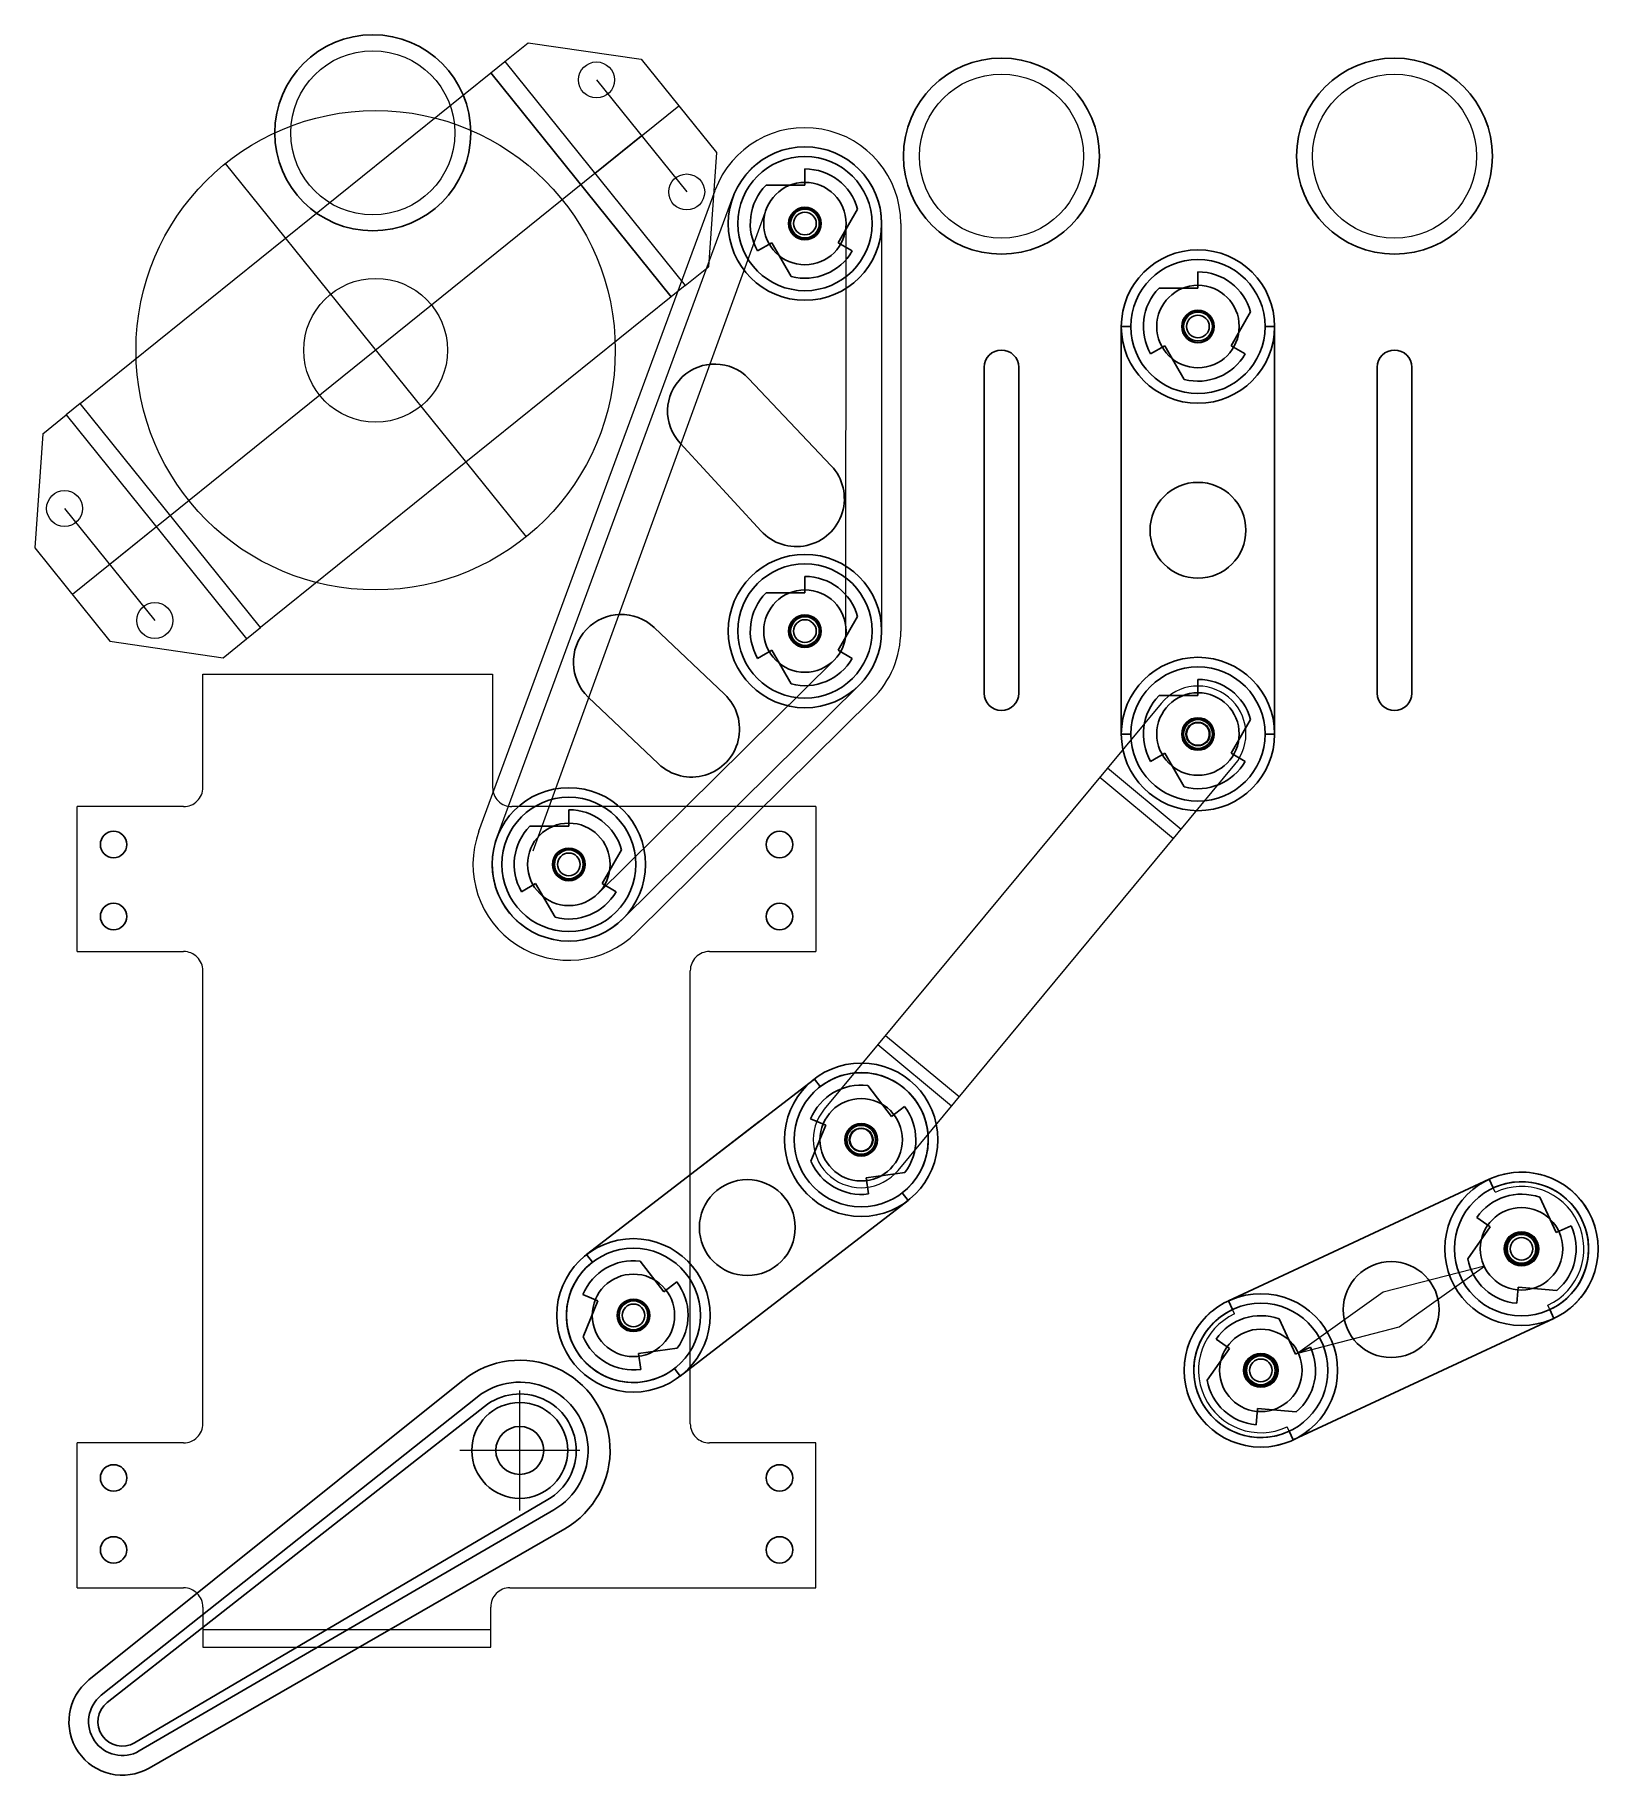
# Model space of a CAD drawing. Extents: x 10.16 to 18.31, y 5.47 to 14.55.
import ezdxf

# ---------------------------------------------------------------- set-up
doc = ezdxf.new("R2010")
doc.units = 0
doc.header["$LTSCALE"] = 5
doc.header["$MEASUREMENT"] = 0
doc.layers.get('0').update_dxf_attribs({"color": 42})
for name, color, linetype in [('3_250BIT_500TAB', 5, 'Continuous'), ('6_125BIT_500DEP', 5, 'Continuous'), ('X_DROPS', 4, 'Continuous'), ('X_ROLLOVER', 4, 'Continuous'), ('X_SMPOSTS', 4, 'Continuous'), ('Z0_CUT250', 4, 'Continuous'), ('Z0_CUT500', 4, 'Continuous'), ('Z_TATTOOMYSTIQUE', 37, 'Continuous')]:
    doc.layers.add(name, color=color, linetype=linetype)
doc.layers.add('UNASSIGNED', color=7, linetype='Continuous', lineweight=0)

msp = doc.modelspace()

# ---------------------------------------------------------------- linework, layer by layer
at = {"color": 47, "linetype": 'Continuous', "lineweight": 5}
for p, q in [((12.5682, 10.3595), (13.7997, 13.7013)), ((13.9733, 13.6373), (12.7558, 10.2903)), ((14.3877, 11.4063), (14.39, 13.5629)), ((14.575, 13.5629), (14.575, 11.4379)), ((13.0946, 10.0682), (14.3262, 11.285)), ((13.2246, 9.9366), (14.4562, 11.1534))]:
    msp.add_line(p, q, dxfattribs=at)
at = {"color": 47, "linetype": 'Continuous', "lineweight": 25}
for centre, radius in [((14.175, 13.5629), 0.4), ((14.175, 13.5629), 0.215), ((16.225, 13.026), 0.4), ((16.225, 13.026), 0.215), ((14.175, 11.4379), 0.4), ((14.175, 11.4379), 0.215), ((16.225, 10.901), 0.4), ((16.225, 10.901), 0.215), ((12.9435, 10.2212), 0.4), ((12.9435, 10.2212), 0.215), ((14.4684, 8.7851), 0.4), ((14.4684, 8.7851), 0.215), ((17.9125, 8.2163), 0.4), ((17.9125, 8.2163), 0.215), ((13.2805, 7.8693), 0.4), ((13.2805, 7.8693), 0.215), ((16.5531, 7.5824), 0.4), ((16.5531, 7.5824), 0.215)]:
    msp.add_circle(centre, radius, dxfattribs=at)
at = {"layer": '3_250BIT_500TAB', "color": 5, "linetype": 'Continuous', "lineweight": 25}
for p, q in [((14.3122, 12.3002), (13.8813, 12.7557)), ((13.5238, 12.4175), (13.9469, 11.9589)), ((13.3892, 11.4559), (13.7559, 11.108)), ((13.4118, 10.7453), (13.0451, 11.0932))]:
    msp.add_line(p, q, dxfattribs=at)
for centre in [(16.225, 11.9635), (13.8744, 8.3272), (17.2328, 7.8994), (12.6876, 7.1647)]:
    msp.add_circle(centre, 0.25, dxfattribs=at)
for centre, radius, start, end in [((13.7046, 12.5844), 0.2461, 44.13295, -137.30364), ((14.1306, 12.1284), 0.25, -138.02193, 43.41465), ((13.2171, 11.2746), 0.25, 46.50579, -133.49421), ((13.5838, 10.9266), 0.25, -133.49421, 46.50579)]:
    msp.add_arc(centre, radius, start, end, dxfattribs=at)
at = {"layer": '6_125BIT_500DEP', "color": 5, "linetype": 'Continuous', "lineweight": 25}
for p, q in [((15.11, 12.8135), (15.11, 11.1135)), ((15.29, 12.8135), (15.29, 11.1135)), ((17.16, 12.8135), (17.16, 11.1135)), ((17.34, 12.8135), (17.34, 11.1135))]:
    msp.add_line(p, q, dxfattribs=at)
for centre in [(14.175, 13.5629), (16.225, 13.026), (14.175, 11.4379), (16.225, 10.901), (12.9435, 10.2212), (14.4684, 8.7851), (17.9125, 8.2163), (13.2805, 7.8693), (16.5531, 7.5824)]:
    msp.add_circle(centre, 0.0825, dxfattribs=at)
for centre, start, end in [((15.2, 12.8135), 0, 180), ((17.25, 12.8135), 0, 180), ((15.2, 11.1135), 180, 0), ((17.25, 11.1135), 180, 0)]:
    msp.add_arc(centre, 0.09, start, end, dxfattribs=at)
at = {"layer": 'UNASSIGNED', "color": 4, "linetype": 'Continuous', "lineweight": 25}
for p, q in [((14.175, 13.8479), (14.175, 13.7629)), ((14.175, 13.7629), (13.972, 13.7629)), ((14.3483, 13.4629), (14.4498, 13.6388)), ((13.9282, 13.4204), (14.0018, 13.4629)), ((14.0018, 13.4629), (14.1034, 13.2871)), ((14.4219, 13.4204), (14.3483, 13.4629)), ((16.225, 13.311), (16.225, 13.226)), ((16.225, 13.226), (16.022, 13.226)), ((16.3983, 12.926), (16.4998, 13.1018)), ((15.9782, 12.8835), (16.0518, 12.926)), ((16.0518, 12.926), (16.1534, 12.7501)), ((16.4719, 12.8835), (16.3983, 12.926)), ((14.175, 11.7229), (14.175, 11.6379)), ((14.175, 11.6379), (13.972, 11.6379)), ((14.3483, 11.3379), (14.4498, 11.5138)), ((13.9282, 11.2954), (14.0018, 11.3379)), ((14.0018, 11.3379), (14.1034, 11.1621)), ((14.4219, 11.2954), (14.3483, 11.3379)), ((16.225, 11.186), (16.225, 11.101)), ((16.225, 11.101), (16.022, 11.101)), ((16.3983, 10.801), (16.4998, 10.9768)), ((15.9782, 10.7585), (16.0518, 10.801)), ((16.0518, 10.801), (16.1534, 10.6251)), ((16.4719, 10.7585), (16.3983, 10.801)), ((12.9435, 10.5062), (12.9435, 10.4212)), ((12.9435, 10.4212), (12.7404, 10.4212)), ((13.1167, 10.1212), (13.2182, 10.297)), ((12.6967, 10.0787), (12.7703, 10.1212)), ((12.7703, 10.1212), (12.8718, 9.9453)), ((13.1903, 10.0787), (13.1167, 10.1212)), ((14.6268, 8.9072), (14.5028, 9.068)), ((14.6941, 8.9591), (14.6268, 8.9072)), ((14.2048, 8.8936), (14.2835, 8.8612)), ((14.2835, 8.8612), (14.2062, 8.6735)), ((14.495, 8.5869), (14.6962, 8.6139)), ((14.5063, 8.5027), (14.495, 8.5869)), ((18.0938, 8.3009), (18.008, 8.4849)), ((17.6791, 8.3798), (17.7487, 8.331)), ((17.7487, 8.331), (17.6323, 8.1647)), ((18.1708, 8.3368), (18.0938, 8.3009)), ((13.4389, 7.9914), (13.3149, 8.1522)), ((13.5062, 8.0433), (13.4389, 7.9914)), ((17.8877, 7.9324), (17.8951, 8.0171)), ((17.8951, 8.0171), (18.0974, 7.9994)), ((13.0169, 7.9777), (13.0955, 7.9454)), ((13.0955, 7.9454), (13.0183, 7.7576)), ((16.7343, 7.6669), (16.6485, 7.8509)), ((16.3196, 7.7459), (16.3893, 7.6971)), ((13.307, 7.671), (13.5083, 7.698)), ((13.3183, 7.5868), (13.307, 7.671)), ((16.3893, 7.6971), (16.2728, 7.5308)), ((16.8114, 7.7028), (16.7343, 7.6669)), ((16.5282, 7.2985), (16.5357, 7.3832)), ((16.5357, 7.3832), (16.7379, 7.3655))]:
    msp.add_line(p, q, dxfattribs=at)
for centre, radius in [((14.175, 13.5629), 0.085), ((14.175, 13.5629), 0.059), ((16.225, 13.026), 0.085), ((16.225, 13.026), 0.059), ((14.175, 11.4379), 0.085), ((14.175, 11.4379), 0.059), ((16.225, 10.901), 0.085), ((16.225, 10.901), 0.059), ((12.9435, 10.2212), 0.085), ((12.9435, 10.2212), 0.059), ((14.4684, 8.7851), 0.085), ((14.4684, 8.7851), 0.059), ((17.9125, 8.2163), 0.085), ((17.9125, 8.2163), 0.059), ((13.2805, 7.8693), 0.085), ((13.2805, 7.8693), 0.059), ((16.5531, 7.5824), 0.085), ((16.5531, 7.5824), 0.059)]:
    msp.add_circle(centre, radius, dxfattribs=at)
for centre, start, end in [((14.175, 13.5629), 15.43207, 90), ((14.175, 13.5629), 135.43207, -150), ((14.175, 13.5629), -104.56793, -30), ((16.225, 13.026), 15.43207, 90), ((16.225, 13.026), 135.43207, -150), ((16.225, 13.026), -104.56793, -30), ((14.175, 11.4379), 15.43207, 90), ((14.175, 11.4379), 135.43207, -150), ((14.175, 11.4379), -104.56793, -30), ((16.225, 10.901), 15.43207, 90), ((16.225, 10.901), 135.43207, -150), ((16.225, 10.901), -104.56793, -30), ((12.9435, 10.2212), 15.43207, 90), ((12.9435, 10.2212), 135.43207, -150), ((12.9435, 10.2212), -104.56793, -30), ((14.4684, 8.7851), 83.06355, 157.63148), ((14.4684, 8.7851), -36.93645, 37.63148), ((14.4684, 8.7851), -156.93645, -82.36852), ((17.9125, 8.2163), 70.43207, 145), ((17.9125, 8.2163), -49.56793, 25), ((13.2805, 7.8693), 83.06355, 157.63148), ((17.9125, 8.2163), -169.56793, -95), ((13.2805, 7.8693), -36.93645, 37.63148), ((16.5531, 7.5824), 70.43207, 145), ((13.2805, 7.8693), -156.93645, -82.36852), ((16.5531, 7.5824), -49.56793, 25), ((16.5531, 7.5824), -169.56793, -95)]:
    msp.add_arc(centre, 0.285, start, end, dxfattribs=at)
at = {"layer": 'X_DROPS', "color": 5, "linetype": 'Continuous', "lineweight": 5}
for centre in [(11.9209, 14.0362), (15.2, 13.9145), (17.25, 13.9145)]:
    msp.add_circle(centre, 0.4281, dxfattribs=at)
at = {"layer": 'X_ROLLOVER', "color": 27, "linetype": 'Continuous', "lineweight": 25}
for p, q in [((15.875, 13.026), (15.825, 13.026)), ((15.825, 13.026), (15.825, 10.901)), ((16.575, 13.026), (16.625, 13.026)), ((16.625, 13.026), (16.625, 10.901)), ((15.825, 10.901), (15.875, 10.901)), ((16.625, 10.901), (16.575, 10.901)), ((14.2242, 9.1019), (13.0362, 8.186)), ((14.2547, 9.0623), (14.2242, 9.1019)), ((17.7435, 8.5789), (16.384, 7.9449)), ((17.7646, 8.5335), (17.7435, 8.5789)), ((14.7126, 8.4684), (13.5247, 7.5525)), ((14.6821, 8.5079), (14.7126, 8.4684)), ((13.0362, 8.186), (13.0668, 8.1464)), ((16.384, 7.9449), (16.4052, 7.8996)), ((18.0605, 7.8991), (18.0816, 7.8538)), ((18.0816, 7.8538), (16.7221, 7.2199)), ((13.5247, 7.5525), (13.4942, 7.5921)), ((10.4406, 5.9682), (12.3932, 7.5321)), ((12.4648, 7.4428), (10.5048, 5.8881)), ((12.5034, 7.3947), (10.5351, 5.8503)), ((16.7221, 7.2199), (16.701, 7.2652)), ((12.8346, 6.9093), (10.6789, 5.6395)), ((12.8654, 6.8558), (10.7031, 5.5975)), ((10.7543, 5.5085), (12.9225, 6.7566))]:
    msp.add_line(p, q, dxfattribs=at)
at = {"layer": 'X_ROLLOVER', "color": 27, "linetype": 'Continuous', "lineweight": 5}
for p, q in [((16.0327, 11.0606), (14.2761, 8.9448)), ((14.6608, 8.6254), (16.4174, 10.7413)), ((15.7532, 10.724), (16.1379, 10.4047)), ((15.7133, 10.676), (16.098, 10.3566)), ((14.5555, 9.2814), (14.9402, 8.962)), ((14.5954, 9.3295), (14.9801, 9.0101))]:
    msp.add_line(p, q, dxfattribs=at)
at = {"layer": 'X_ROLLOVER', "color": 29, "linetype": 'Continuous', "lineweight": 5}
msp.add_line((13.9362, 8.8799), (13.6302, 8.644), dxfattribs=at)
at = {"layer": 'X_ROLLOVER', "color": 27, "linetype": 'Continuous', "lineweight": 25}
for centre, radius in [((14.175, 13.5629), 0.35), ((14.175, 13.5629), 0.075), ((16.225, 13.026), 0.35), ((16.225, 13.026), 0.075), ((14.175, 11.4379), 0.35), ((14.175, 11.4379), 0.075), ((16.225, 10.901), 0.35), ((16.225, 10.901), 0.075), ((12.9435, 10.2212), 0.35), ((12.9435, 10.2212), 0.075), ((14.4684, 8.7851), 0.35), ((14.4684, 8.7851), 0.075), ((17.9125, 8.2163), 0.35), ((17.9125, 8.2163), 0.075), ((13.2805, 7.8693), 0.35), ((13.2805, 7.8693), 0.075), ((16.5531, 7.5824), 0.35), ((16.5531, 7.5824), 0.075), ((12.6876, 7.1647), 0.125)]:
    msp.add_circle(centre, radius, dxfattribs=at)
at = {"layer": 'X_ROLLOVER', "color": 27, "linetype": 'Continuous', "lineweight": 5}
for centre in [(16.225, 10.901), (14.4684, 8.7851)]:
    msp.add_circle(centre, 0.0625, dxfattribs=at)
at = {"layer": 'X_ROLLOVER', "color": 27, "linetype": 'Continuous', "lineweight": 25}
for centre, radius, start, end in [((16.225, 13.026), 0.35, 0, -180), ((16.225, 10.901), 0.35, -180, 0), ((14.4684, 8.7851), 0.35, -52.36852, 127.63148), ((17.9125, 8.2163), 0.35, -65, 115), ((13.2805, 7.8693), 0.35, 127.63148, -52.36852), ((16.5531, 7.5824), 0.35, 115, -65), ((12.6876, 7.1647), 0.4708, -60.07295, 128.69296), ((12.6876, 7.1647), 0.3564, -60.07295, 128.69296), ((12.6876, 7.1647), 0.2947, -60.07295, 128.69296), ((10.6151, 5.7504), 0.2791, 128.69296, -60.07295), ((10.6151, 5.7504), 0.1764, 128.69296, -60.07295), ((10.6151, 5.7504), 0.1279, 128.69296, -60.07295)]:
    msp.add_arc(centre, radius, start, end, dxfattribs=at)
at = {"layer": 'X_ROLLOVER', "color": 27, "linetype": 'Continuous', "lineweight": 5}
for centre, start, end in [((16.225, 10.901), -39.70093, 140.29907), ((14.4684, 8.7851), 140.29907, -39.70093)]:
    msp.add_arc(centre, 0.25, start, end, dxfattribs=at)
at = {"layer": 'X_SMPOSTS', "color": 3, "linetype": 'Continuous', "lineweight": 25}
for centre in [(11.9209, 14.0362), (15.2, 13.9145), (17.25, 13.9145)]:
    msp.add_circle(centre, 0.5111, dxfattribs=at)
at = {"layer": 'Z0_CUT250', "color": 47, "linetype": 'Continuous', "lineweight": 5}
for p, q in [((12.5682, 10.3595), (13.7997, 13.7013)), ((14.575, 13.5629), (14.575, 11.4379)), ((14.4562, 11.1534), (13.2246, 9.9366))]:
    msp.add_line(p, q, dxfattribs=at)
at = {"layer": 'Z0_CUT250', "color": 55, "linetype": 'Continuous', "lineweight": 5}
for p, q in [((17.7435, 8.5789), (16.384, 7.9449)), ((18.0816, 7.8538), (16.7221, 7.2199))]:
    msp.add_line(p, q, dxfattribs=at)
at = {"layer": 'Z0_CUT250', "color": 47, "linetype": 'Continuous', "lineweight": 5}
for centre in [(14.175, 13.5629), (12.9435, 10.2212)]:
    msp.add_circle(centre, 0.075, dxfattribs=at)
at = {"layer": 'Z0_CUT250', "color": 55, "linetype": 'Continuous', "lineweight": 5}
for centre in [(17.9125, 8.2163), (16.5531, 7.5824)]:
    msp.add_circle(centre, 0.09, dxfattribs=at)
at = {"layer": 'Z0_CUT250', "color": 47, "linetype": 'Continuous', "lineweight": 5}
for centre, start, end in [((14.175, 13.5629), 0, 159.76923), ((14.175, 11.4379), -45.34649, 0), ((12.9435, 10.2212), 159.76923, -45.34649)]:
    msp.add_arc(centre, 0.4, start, end, dxfattribs=at)
at = {"layer": 'Z0_CUT250', "color": 55, "linetype": 'Continuous', "lineweight": 5}
for centre, start, end in [((17.9125, 8.2163), -65, 115), ((16.5531, 7.5824), 115, -65)]:
    msp.add_arc(centre, 0.4, start, end, dxfattribs=at)
at = {"layer": 'Z0_CUT500', "color": 47, "linetype": 'Continuous', "lineweight": 5}
for p, q in [((12.4743, 10.3941), (13.7059, 13.7358)), ((14.675, 13.5629), (14.675, 11.4379)), ((14.5265, 11.0823), (13.2949, 9.8655)), ((17.7435, 8.5789), (16.384, 7.9449)), ((17.7752, 8.5109), (17.7435, 8.5789)), ((17.72, 8.1265), (17.1906, 7.99)), ((17.2751, 7.8087), (17.72, 8.1265)), ((17.1906, 7.99), (16.7457, 7.6722)), ((16.4157, 7.877), (16.384, 7.9449)), ((18.0816, 7.8538), (18.0499, 7.9218)), ((18.0816, 7.8538), (16.7221, 7.2199)), ((16.7457, 7.6722), (17.2751, 7.8087)), ((16.7221, 7.2199), (16.6904, 7.2879))]:
    msp.add_line(p, q, dxfattribs=at)
for centre, radius, start, end in [((14.175, 13.5629), 0.5, 0, 159.76923), ((14.175, 11.4379), 0.5, -45.34649, 0), ((12.9435, 10.2212), 0.5, 159.76923, -45.34649), ((17.9125, 8.2163), 0.325, -65, 115), ((16.5531, 7.5824), 0.325, 115, -65)]:
    msp.add_arc(centre, radius, start, end, dxfattribs=at)
at = {"layer": 'Z_TATTOOMYSTIQUE', "color": 4, "linetype": 'Continuous', "lineweight": 5}
for p, q in [((12.6091, 14.4078), (12.7308, 14.5059)), ((12.7308, 14.5059), (13.3216, 14.42)), ((10.3946, 12.6238), (12.5361, 14.349)), ((12.5361, 14.349), (12.6091, 14.4078)), ((12.5361, 14.349), (13.4771, 13.1809)), ((13.4771, 13.1809), (12.5361, 14.349)), ((12.6091, 14.4078), (13.5501, 13.2397)), ((13.3216, 14.42), (13.7137, 13.9333)), ((13.0877, 14.3119), (13.5582, 13.7278)), ((13.0796, 13.8238), (13.5177, 14.1767)), ((13.323, 14.0198), (13.0796, 13.8238)), ((13.7137, 13.9333), (13.6718, 13.3378)), ((13.0796, 13.8238), (10.7921, 11.9809)), ((11.1517, 13.8757), (12.7201, 11.9289)), ((13.5501, 13.2397), (13.6718, 13.3378)), ((13.4771, 13.1809), (11.3356, 11.4557)), ((13.5501, 13.2397), (13.4771, 13.1809)), ((10.3946, 12.6238), (10.3216, 12.5649)), ((11.3356, 11.4557), (10.3946, 12.6238)), ((11.3356, 11.4557), (10.3946, 12.6238)), ((10.1999, 12.4669), (10.3216, 12.5649)), ((10.3216, 12.5649), (11.2626, 11.3969)), ((10.1999, 12.4669), (10.158, 11.8714)), ((10.3135, 12.0769), (10.784, 11.4928)), ((10.7921, 11.9809), (10.3541, 11.628)), ((10.7921, 11.9809), (10.5488, 11.7848)), ((10.158, 11.8714), (10.5501, 11.3847)), ((11.2626, 11.3969), (11.3356, 11.4557)), ((10.5501, 11.3847), (11.141, 11.2988)), ((11.141, 11.2988), (11.2626, 11.3969)), ((11.0345, 11.213), (12.5459, 11.213)), ((11.0345, 10.6225), (11.0345, 11.213)), ((12.5459, 11.213), (12.5459, 10.6225)), ((10.3789, 9.7667), (10.3789, 10.5224)), ((10.9344, 10.5224), (10.3789, 10.5224)), ((14.2326, 10.5224), (12.646, 10.5224)), ((14.2326, 10.5224), (14.2326, 9.7667)), ((10.3789, 9.7667), (10.9344, 9.7667)), ((13.677, 9.7667), (14.2326, 9.7667)), ((11.0345, 7.3043), (11.0345, 9.6666)), ((13.5769, 7.3043), (13.5769, 9.6666)), ((12.6876, 6.8519), (12.6876, 7.4775)), ((10.9344, 7.2042), (10.3789, 7.2042)), ((10.3789, 6.4485), (10.3789, 7.2042)), ((14.2326, 7.2042), (13.677, 7.2042)), ((14.2326, 6.4485), (14.2326, 7.2042)), ((13.0004, 7.1647), (12.3748, 7.1647)), ((10.3789, 6.4485), (10.9344, 6.4485)), ((12.636, 6.4485), (14.2326, 6.4485)), ((11.0345, 6.3484), (11.0345, 6.1382)), ((12.5359, 6.1382), (12.5359, 6.3484)), ((11.0345, 6.2313), (12.5359, 6.2313)), ((11.0345, 6.1382), (12.5359, 6.1382))]:
    msp.add_line(p, q, dxfattribs=at)
for centre, radius in [((13.0877, 14.3119), 0.0938), ((11.9359, 12.9023), 1.25), ((13.5582, 13.7278), 0.0938), ((11.9359, 12.9023), 0.375), ((10.3135, 12.0769), 0.0938), ((10.784, 11.4928), 0.0938)]:
    msp.add_circle(centre, radius, dxfattribs=at)
at = {"layer": 'Z_TATTOOMYSTIQUE', "color": 4, "linetype": 'Continuous', "lineweight": 25}
for centre in [(10.569, 10.3247), (10.569, 9.9493), (14.0424, 9.9493), (10.5691, 7.0215), (10.5691, 6.6462)]:
    msp.add_ellipse(centre, major_axis=(0, 0.069), ratio=1, dxfattribs=at)
for centre, major_axis in [((14.0424, 10.3247), (-0.069, 0)), ((12.6876, 7.1647), (-0.25, 0)), ((14.0424, 7.0215), (-0.069, 0)), ((14.0424, 6.6462), (-0.069, 0))]:
    msp.add_ellipse(centre, major_axis=major_axis, ratio=1, start_param=4.712389, end_param=10.995574, dxfattribs=at)
at = {"layer": 'Z_TATTOOMYSTIQUE', "color": 4, "linetype": 'Continuous', "lineweight": 5}
for points in [[(11.0052, 10.5517), (11.024, 10.5705), (11.0345, 10.5959), (11.0345, 10.6225)], [(12.5459, 10.6225), (12.5459, 10.5959), (12.5565, 10.5705), (12.5753, 10.5517)], [(10.9344, 10.5224), (10.9609, 10.5224), (10.9864, 10.5329), (11.0052, 10.5517)], [(12.5753, 10.5517), (12.594, 10.5329), (12.6195, 10.5224), (12.646, 10.5224)], [(11.0052, 9.7373), (10.9864, 9.7561), (10.9609, 9.7667), (10.9344, 9.7667)], [(11.0345, 9.6666), (11.0345, 9.6931), (11.024, 9.7186), (11.0052, 9.7373)], [(13.6062, 9.7373), (13.5875, 9.7186), (13.5769, 9.6931), (13.5769, 9.6666)], [(13.677, 9.7667), (13.6505, 9.7667), (13.625, 9.7561), (13.6062, 9.7373)], [(11.0052, 7.2335), (11.024, 7.2523), (11.0345, 7.2778), (11.0345, 7.3043)], [(13.5769, 7.3043), (13.5769, 7.2778), (13.5875, 7.2523), (13.6062, 7.2335)], [(10.9344, 7.2042), (10.9609, 7.2042), (10.9864, 7.2147), (11.0052, 7.2335)], [(13.6062, 7.2335), (13.625, 7.2147), (13.6505, 7.2042), (13.677, 7.2042)], [(11.0052, 6.4192), (10.9864, 6.4379), (10.9609, 6.4485), (10.9344, 6.4485)], [(12.636, 6.4485), (12.6095, 6.4485), (12.584, 6.4379), (12.5653, 6.4192)], [(11.0345, 6.3484), (11.0345, 6.3749), (11.024, 6.4004), (11.0052, 6.4192)], [(12.5653, 6.4192), (12.5465, 6.4004), (12.5359, 6.3749), (12.5359, 6.3484)]]:
    msp.add_open_spline(points, degree=3, dxfattribs=at)

doc.saveas('drawing.dxf')
